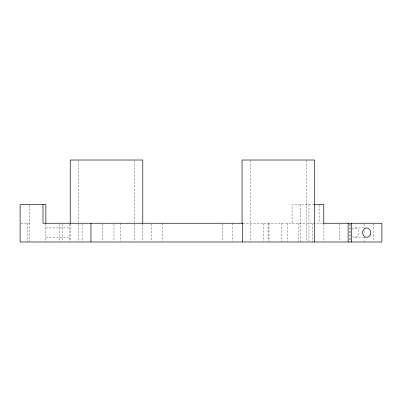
<?xml version="1.0" encoding="UTF-8"?>
<svg xmlns="http://www.w3.org/2000/svg" width="402" height="402" viewBox="0 0 402 402"><rect width="100%" height="100%" fill="white"/><g stroke="black" fill="none" stroke-linecap="round" stroke-linejoin="round"><path stroke-width="0.3" stroke-dasharray="2.01 1.51" d="M314.334 204.512L292.048 204.512L292.048 223.251M21.04 223.251L29.467 223.251M242.999 223.251L323.937 223.251M45.863 227.934L69.285 227.934M354.976 227.934L364.222 227.934M45.863 237.301L69.285 237.301M354.976 237.301L364.222 237.301M373.704 223.874L373.704 241.361M364.106 223.874L364.106 228.246M364.106 230.743L364.106 234.492M364.106 236.989L364.106 241.989M350.7 223.874L350.7 241.989M349.529 223.874L349.529 241.361M339.765 223.874L339.765 241.361M323.937 223.874L323.937 241.989M319.108 205.136L319.108 223.251M312.691 223.251L312.691 241.989M308.962 204.512L308.962 241.361M306.46 160.639L306.46 241.989M300.766 204.512L300.766 241.989M298.58 223.251L298.58 241.989M287.34 223.251L287.34 241.989M281.762 223.251L281.762 241.989M268.983 223.251L268.983 241.989M268.084 223.251L268.084 241.361M263.209 223.251L263.209 241.361M250.25 160.639L250.25 241.989M232.195 223.251L232.195 241.361M222.175 223.874L222.175 241.361M162.634 223.251L162.634 241.361M151.448 223.874L151.448 241.361M142.635 223.874L142.635 241.361M134.585 160.639L134.585 241.361M120.731 223.251L120.731 241.361M114.017 223.874L114.017 241.361M102.42 223.874L102.42 241.361M82.083 223.874L82.083 241.989M78.425 160.639L78.425 241.989M70.234 223.839L70.234 241.361M69.285 223.874L69.285 241.989M62.26 223.874L62.26 241.361M59.602 223.874L59.602 241.989M45.863 223.874L45.863 241.989M29.467 205.136L29.467 241.361M27.125 223.251L27.125 241.989M352.107 229.306A4.683 4.055 -90 0 1 357.845 229.306A4.683 4.055 -90 0 1 357.845 235.929A4.683 4.055 -90 0 1 352.107 235.929"/><path stroke-width="0.6" d="M314.334 204.512L323.791 204.512L323.791 223.251M242.501 223.251L43.014 223.251L43.014 204.512M323.233 223.251L381.9 223.251L381.9 241.989L20.1 241.989L20.1 204.512L45.863 204.512L45.863 223.251M351.644 223.251L351.644 241.989M348.132 223.251L348.132 241.989M314.66 241.989L314.66 160.011L242.054 160.011L242.054 223.251M242.331 223.251L242.331 241.989M142.775 223.251L142.775 160.011L70.234 160.011L70.234 223.216M90.947 223.251L90.947 241.989M370.202 234.959A4.683 4.055 -90 0 0 366.689 227.934A4.683 4.055 -90 0 0 363.172 234.959A4.683 4.055 -90 0 0 370.202 234.959"/></g></svg>
